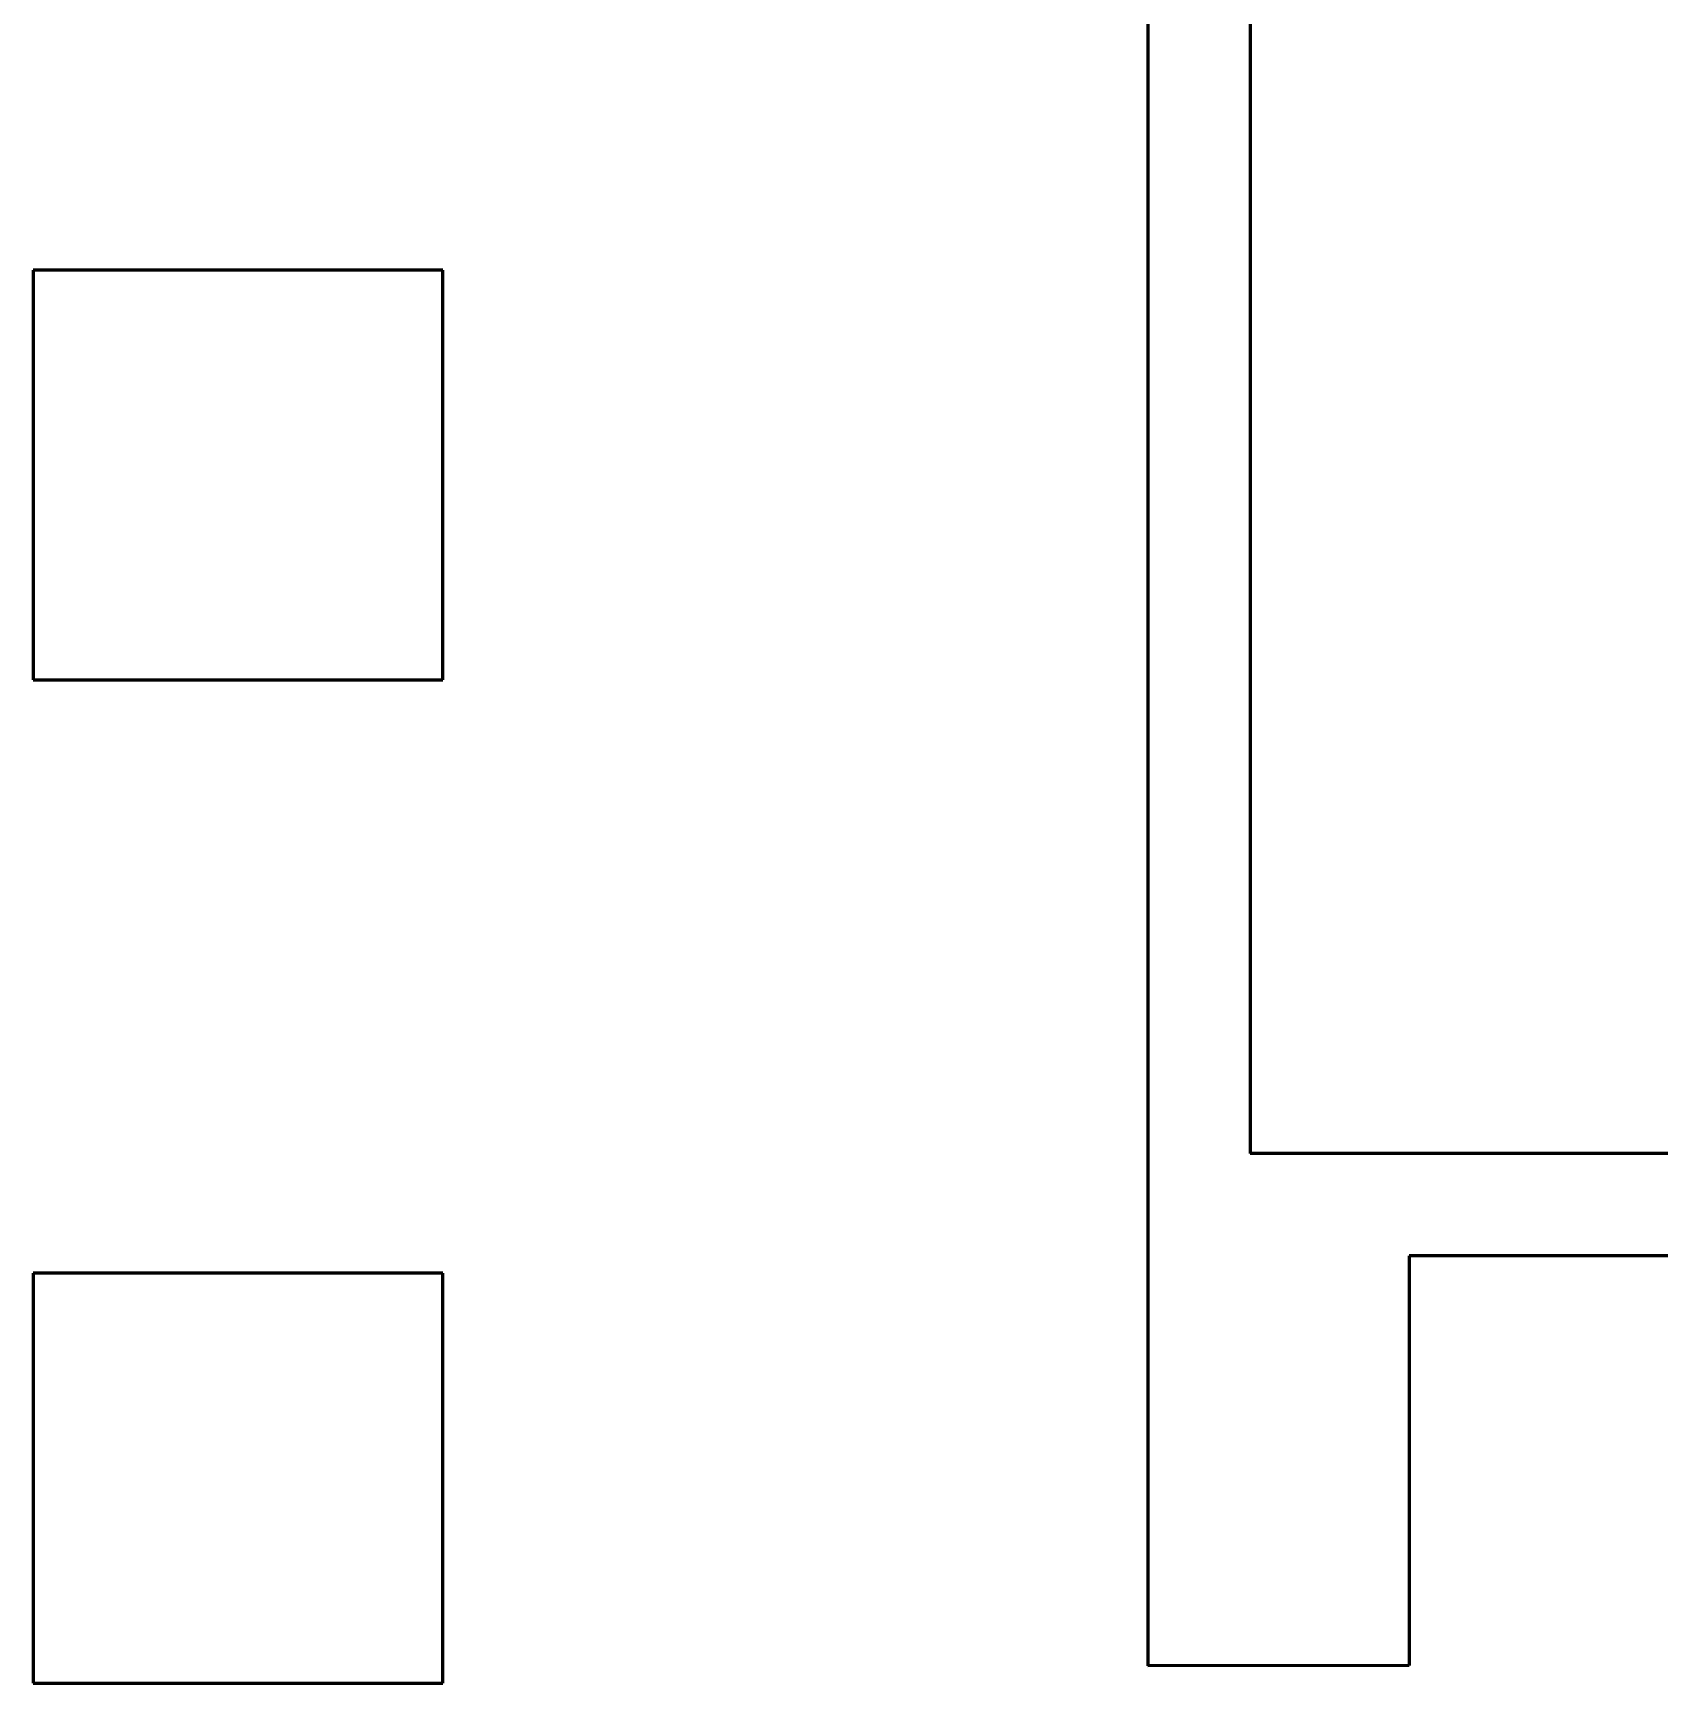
# Model space of a CAD drawing. Extents: x 0 to 297, y 0 to 292.
# Drawn here: x 168.66 to 176.59, y 100.27 to 108.32 of the extents above; entities that cross this region are included whole.
import ezdxf

# ---------------------------------------------------------------- set-up
doc = ezdxf.new("R2010")
doc.units = 0
doc.header["$MEASUREMENT"] = 0
doc.linetypes.add('K5LT_BASIC', pattern=[0])
doc.layers.add('Системный слой', color=7, linetype='Continuous')

# ---------------------------------------------------------------- blocks, each defined once
blk = doc.blocks.new('*U')
at = {"layer": 'Системный слой', "linetype": 'K5LT_BASIC', "lineweight": 60}
for p, q in [((170.6597, 107.1668), (168.6597, 107.1668)), ((168.6597, 107.1668), (168.6597, 105.1668)), ((170.6597, 105.1668), (170.6597, 107.1668)), ((168.6597, 105.1668), (170.6597, 105.1668)), ((170.6597, 102.272), (168.6597, 102.272)), ((168.6597, 102.272), (168.6597, 100.272)), ((170.6597, 100.272), (170.6597, 102.272)), ((168.6597, 100.272), (170.6597, 100.272))]:
    blk.add_line(p, q, dxfattribs=at)

msp = doc.modelspace()

# ---------------------------------------------------------------- linework, layer by layer
at = {"layer": 'Системный слой', "linetype": 'K5LT_BASIC', "lineweight": 60}
for p, q in [((174.0996, 113.6064), (174.0996, 108.1654)), ((174.0996, 113.6064), (174.0996, 102.1064)), ((174.6, 113.6064), (174.6, 102.8564)), ((174.0996, 108.1654), (174.0996, 100.3564)), ((182.0996, 102.8564), (174.6, 102.8564)), ((179.375, 102.3567), (175.375, 102.3567)), ((175.375, 102.3567), (175.375, 100.3567)), ((175.375, 100.3567), (174.0996, 100.3564))]:
    msp.add_line(p, q, dxfattribs=at)

# ---------------------------------------------------------------- block references
at = {"layer": 'Системный слой'}
msp.add_blockref('*U', (0, 0), dxfattribs=at)
msp.add_blockref('*U', (0, 0), dxfattribs=at)
msp.add_blockref('*U', (0, 0), dxfattribs=at)
msp.add_blockref('*U', (0, 0), dxfattribs=at)
msp.add_blockref('*U', (0, 0), dxfattribs=at)
msp.add_blockref('*U', (0, 0), dxfattribs=at)
msp.add_blockref('*U', (0, 0), dxfattribs=at)
msp.add_blockref('*U', (0, 0), dxfattribs=at)
msp.add_blockref('*U', (0, 0), dxfattribs=at)
msp.add_blockref('*U', (0, 0), dxfattribs=at)
msp.add_blockref('*U', (0, 0), dxfattribs=at)
msp.add_blockref('*U', (0, 0), dxfattribs=at)
msp.add_blockref('*U', (0, 0), dxfattribs=at)
msp.add_blockref('*U', (0, 0), dxfattribs=at)
msp.add_blockref('*U', (0, 0), dxfattribs=at)
msp.add_blockref('*U', (0, 0), dxfattribs=at)
msp.add_blockref('*U', (0, 0), dxfattribs=at)
msp.add_blockref('*U', (0, 0), dxfattribs=at)
msp.add_blockref('*U', (0, 0), dxfattribs=at)
msp.add_blockref('*U', (0, 0), dxfattribs=at)
msp.add_blockref('*U', (0, 0), dxfattribs=at)
msp.add_blockref('*U', (0, 0), dxfattribs=at)
msp.add_blockref('*U', (0, 0), dxfattribs=at)
msp.add_blockref('*U', (0, 0), dxfattribs=at)
msp.add_blockref('*U', (0, 0), dxfattribs=at)
msp.add_blockref('*U', (0, 0), dxfattribs=at)
msp.add_blockref('*U', (0, 0), dxfattribs=at)
msp.add_blockref('*U', (0, 0), dxfattribs=at)
msp.add_blockref('*U', (0, 0), dxfattribs=at)
msp.add_blockref('*U', (0, 0), dxfattribs=at)
msp.add_blockref('*U', (0, 0), dxfattribs=at)
msp.add_blockref('*U', (0, 0), dxfattribs=at)
msp.add_blockref('*U', (0, 0), dxfattribs=at)
msp.add_blockref('*U', (0, 0), dxfattribs=at)
msp.add_blockref('*U', (0, 0), dxfattribs=at)
msp.add_blockref('*U', (0, 0), dxfattribs=at)
msp.add_blockref('*U', (0, 0), dxfattribs=at)
msp.add_blockref('*U', (0, 0), dxfattribs=at)
msp.add_blockref('*U', (0, 0), dxfattribs=at)
msp.add_blockref('*U', (0, 0), dxfattribs=at)
msp.add_blockref('*U', (0, 0), dxfattribs=at)
msp.add_blockref('*U', (0, 0), dxfattribs=at)
msp.add_blockref('*U', (0, 0), dxfattribs=at)
msp.add_blockref('*U', (0, 0), dxfattribs=at)
msp.add_blockref('*U', (0, 0), dxfattribs=at)
msp.add_blockref('*U', (0, 0), dxfattribs=at)
msp.add_blockref('*U', (0, 0), dxfattribs=at)
msp.add_blockref('*U', (0, 0), dxfattribs=at)
msp.add_blockref('*U', (0, 0), dxfattribs=at)
msp.add_blockref('*U', (0, 0), dxfattribs=at)
msp.add_blockref('*U', (0, 0), dxfattribs=at)
msp.add_blockref('*U', (0, 0), dxfattribs=at)
msp.add_blockref('*U', (0, 0), dxfattribs=at)
msp.add_blockref('*U', (0, 0), dxfattribs=at)
msp.add_blockref('*U', (0, 0), dxfattribs=at)
msp.add_blockref('*U', (0, 0), dxfattribs=at)
msp.add_blockref('*U', (0, 0), dxfattribs=at)
msp.add_blockref('*U', (0, 0), dxfattribs=at)
msp.add_blockref('*U', (0, 0), dxfattribs=at)
msp.add_blockref('*U', (0, 0), dxfattribs=at)
msp.add_blockref('*U', (0, 0), dxfattribs=at)
msp.add_blockref('*U', (0, 0), dxfattribs=at)
msp.add_blockref('*U', (0, 0), dxfattribs=at)
msp.add_blockref('*U', (0, 0), dxfattribs=at)
msp.add_blockref('*U', (0, 0), dxfattribs=at)
msp.add_blockref('*U', (0, 0), dxfattribs=at)
msp.add_blockref('*U', (0, 0), dxfattribs=at)
msp.add_blockref('*U', (0, 0), dxfattribs=at)
msp.add_blockref('*U', (0, 0), dxfattribs=at)
msp.add_blockref('*U', (0, 0), dxfattribs=at)
msp.add_blockref('*U', (0, 0), dxfattribs=at)
msp.add_blockref('*U', (0, 0), dxfattribs=at)
msp.add_blockref('*U', (0, 0), dxfattribs=at)
msp.add_blockref('*U', (0, 0), dxfattribs=at)
msp.add_blockref('*U', (0, 0), dxfattribs=at)
msp.add_blockref('*U', (0, 0), dxfattribs=at)
msp.add_blockref('*U', (0, 0), dxfattribs=at)
msp.add_blockref('*U', (0, 0), dxfattribs=at)
msp.add_blockref('*U', (0, 0), dxfattribs=at)
msp.add_blockref('*U', (0, 0), dxfattribs=at)
msp.add_blockref('*U', (0, 0), dxfattribs=at)
msp.add_blockref('*U', (0, 0), dxfattribs=at)
msp.add_blockref('*U', (0, 0), dxfattribs=at)
msp.add_blockref('*U', (0, 0), dxfattribs=at)
msp.add_blockref('*U', (0, 0), dxfattribs=at)
msp.add_blockref('*U', (0, 0), dxfattribs=at)
msp.add_blockref('*U', (0, 0), dxfattribs=at)
msp.add_blockref('*U', (0, 0), dxfattribs=at)
msp.add_blockref('*U', (0, 0), dxfattribs=at)
msp.add_blockref('*U', (0, 0), dxfattribs=at)
msp.add_blockref('*U', (0, 0), dxfattribs=at)
msp.add_blockref('*U', (0, 0), dxfattribs=at)
msp.add_blockref('*U', (0, 0), dxfattribs=at)
msp.add_blockref('*U', (0, 0), dxfattribs=at)
msp.add_blockref('*U', (0, 0), dxfattribs=at)
msp.add_blockref('*U', (0, 0), dxfattribs=at)
msp.add_blockref('*U', (0, 0), dxfattribs=at)
msp.add_blockref('*U', (0, 0), dxfattribs=at)
msp.add_blockref('*U', (0, 0), dxfattribs=at)
msp.add_blockref('*U', (0, 0), dxfattribs=at)
msp.add_blockref('*U', (0, 0), dxfattribs=at)
msp.add_blockref('*U', (0, 0), dxfattribs=at)
msp.add_blockref('*U', (0, 0), dxfattribs=at)
msp.add_blockref('*U', (0, 0), dxfattribs=at)
msp.add_blockref('*U', (0, 0), dxfattribs=at)
msp.add_blockref('*U', (0, 0), dxfattribs=at)
msp.add_blockref('*U', (0, 0), dxfattribs=at)
msp.add_blockref('*U', (0, 0), dxfattribs=at)
msp.add_blockref('*U', (0, 0), dxfattribs=at)
msp.add_blockref('*U', (0, 0), dxfattribs=at)
msp.add_blockref('*U', (0, 0), dxfattribs=at)
msp.add_blockref('*U', (0, 0), dxfattribs=at)
msp.add_blockref('*U', (0, 0), dxfattribs=at)
msp.add_blockref('*U', (0, 0), dxfattribs=at)
msp.add_blockref('*U', (0, 0), dxfattribs=at)
msp.add_blockref('*U', (0, 0), dxfattribs=at)
msp.add_blockref('*U', (0, 0), dxfattribs=at)
msp.add_blockref('*U', (0, 0), dxfattribs=at)
msp.add_blockref('*U', (0, 0), dxfattribs=at)
msp.add_blockref('*U', (0, 0), dxfattribs=at)
msp.add_blockref('*U', (0, 0), dxfattribs=at)
msp.add_blockref('*U', (0, 0), dxfattribs=at)
msp.add_blockref('*U', (0, 0), dxfattribs=at)
msp.add_blockref('*U', (0, 0), dxfattribs=at)
msp.add_blockref('*U', (0, 0), dxfattribs=at)
msp.add_blockref('*U', (0, 0), dxfattribs=at)
msp.add_blockref('*U', (0, 0), dxfattribs=at)
msp.add_blockref('*U', (0, 0), dxfattribs=at)
msp.add_blockref('*U', (0, 0), dxfattribs=at)
msp.add_blockref('*U', (0, 0), dxfattribs=at)
msp.add_blockref('*U', (0, 0), dxfattribs=at)
msp.add_blockref('*U', (0, 0), dxfattribs=at)
msp.add_blockref('*U', (0, 0), dxfattribs=at)
msp.add_blockref('*U', (0, 0), dxfattribs=at)
msp.add_blockref('*U', (0, 0), dxfattribs=at)
msp.add_blockref('*U', (0, 0), dxfattribs=at)
msp.add_blockref('*U', (0, 0), dxfattribs=at)
msp.add_blockref('*U', (0, 0), dxfattribs=at)
msp.add_blockref('*U', (0, 0), dxfattribs=at)
msp.add_blockref('*U', (0, 0), dxfattribs=at)
msp.add_blockref('*U', (0, 0), dxfattribs=at)
msp.add_blockref('*U', (0, 0), dxfattribs=at)
msp.add_blockref('*U', (0, 0), dxfattribs=at)
msp.add_blockref('*U', (0, 0), dxfattribs=at)
msp.add_blockref('*U', (0, 0), dxfattribs=at)
msp.add_blockref('*U', (0, 0), dxfattribs=at)
msp.add_blockref('*U', (0, 0), dxfattribs=at)
msp.add_blockref('*U', (0, 0), dxfattribs=at)
msp.add_blockref('*U', (0, 0), dxfattribs=at)
msp.add_blockref('*U', (0, 0), dxfattribs=at)
msp.add_blockref('*U', (0, 0), dxfattribs=at)
msp.add_blockref('*U', (0, 0), dxfattribs=at)
msp.add_blockref('*U', (0, 0), dxfattribs=at)
msp.add_blockref('*U', (0, 0), dxfattribs=at)
msp.add_blockref('*U', (0, 0), dxfattribs=at)
msp.add_blockref('*U', (0, 0), dxfattribs=at)
msp.add_blockref('*U', (0, 0), dxfattribs=at)
msp.add_blockref('*U', (0, 0), dxfattribs=at)
msp.add_blockref('*U', (0, 0), dxfattribs=at)
msp.add_blockref('*U', (0, 0), dxfattribs=at)
msp.add_blockref('*U', (0, 0), dxfattribs=at)
msp.add_blockref('*U', (0, 0), dxfattribs=at)
msp.add_blockref('*U', (0, 0), dxfattribs=at)
msp.add_blockref('*U', (0, 0), dxfattribs=at)
msp.add_blockref('*U', (0, 0), dxfattribs=at)
msp.add_blockref('*U', (0, 0), dxfattribs=at)
msp.add_blockref('*U', (0, 0), dxfattribs=at)
msp.add_blockref('*U', (0, 0), dxfattribs=at)
msp.add_blockref('*U', (0, 0), dxfattribs=at)
msp.add_blockref('*U', (0, 0), dxfattribs=at)
msp.add_blockref('*U', (0, 0), dxfattribs=at)
msp.add_blockref('*U', (0, 0), dxfattribs=at)
msp.add_blockref('*U', (0, 0), dxfattribs=at)
msp.add_blockref('*U', (0, 0), dxfattribs=at)
msp.add_blockref('*U', (0, 0), dxfattribs=at)
msp.add_blockref('*U', (0, 0), dxfattribs=at)
msp.add_blockref('*U', (0, 0), dxfattribs=at)
msp.add_blockref('*U', (0, 0), dxfattribs=at)
msp.add_blockref('*U', (0, 0), dxfattribs=at)
msp.add_blockref('*U', (0, 0), dxfattribs=at)
msp.add_blockref('*U', (0, 0), dxfattribs=at)
msp.add_blockref('*U', (0, 0), dxfattribs=at)
msp.add_blockref('*U', (0, 0), dxfattribs=at)
msp.add_blockref('*U', (0, 0), dxfattribs=at)
msp.add_blockref('*U', (0, 0), dxfattribs=at)
msp.add_blockref('*U', (0, 0), dxfattribs=at)
msp.add_blockref('*U', (0, 0), dxfattribs=at)
msp.add_blockref('*U', (0, 0), dxfattribs=at)
msp.add_blockref('*U', (0, 0), dxfattribs=at)
msp.add_blockref('*U', (0, 0), dxfattribs=at)
msp.add_blockref('*U', (0, 0), dxfattribs=at)
msp.add_blockref('*U', (0, 0), dxfattribs=at)
msp.add_blockref('*U', (0, 0), dxfattribs=at)
msp.add_blockref('*U', (0, 0), dxfattribs=at)
msp.add_blockref('*U', (0, 0), dxfattribs=at)
msp.add_blockref('*U', (0, 0), dxfattribs=at)
msp.add_blockref('*U', (0, 0), dxfattribs=at)
msp.add_blockref('*U', (0, 0), dxfattribs=at)
msp.add_blockref('*U', (0, 0), dxfattribs=at)
msp.add_blockref('*U', (0, 0), dxfattribs=at)
msp.add_blockref('*U', (0, 0), dxfattribs=at)
msp.add_blockref('*U', (0, 0), dxfattribs=at)
msp.add_blockref('*U', (0, 0), dxfattribs=at)
msp.add_blockref('*U', (0, 0), dxfattribs=at)
msp.add_blockref('*U', (0, 0), dxfattribs=at)
msp.add_blockref('*U', (0, 0), dxfattribs=at)
msp.add_blockref('*U', (0, 0), dxfattribs=at)
msp.add_blockref('*U', (0, 0), dxfattribs=at)
msp.add_blockref('*U', (0, 0), dxfattribs=at)
msp.add_blockref('*U', (0, 0), dxfattribs=at)
msp.add_blockref('*U', (0, 0), dxfattribs=at)
msp.add_blockref('*U', (0, 0), dxfattribs=at)
msp.add_blockref('*U', (0, 0), dxfattribs=at)
msp.add_blockref('*U', (0, 0), dxfattribs=at)
msp.add_blockref('*U', (0, 0), dxfattribs=at)
msp.add_blockref('*U', (0, 0), dxfattribs=at)
msp.add_blockref('*U', (0, 0), dxfattribs=at)
msp.add_blockref('*U', (0, 0), dxfattribs=at)
msp.add_blockref('*U', (0, 0), dxfattribs=at)
msp.add_blockref('*U', (0, 0), dxfattribs=at)
msp.add_blockref('*U', (0, 0), dxfattribs=at)
msp.add_blockref('*U', (0, 0), dxfattribs=at)
msp.add_blockref('*U', (0, 0), dxfattribs=at)
msp.add_blockref('*U', (0, 0), dxfattribs=at)
msp.add_blockref('*U', (0, 0), dxfattribs=at)
msp.add_blockref('*U', (0, 0), dxfattribs=at)
msp.add_blockref('*U', (0, 0), dxfattribs=at)
msp.add_blockref('*U', (0, 0), dxfattribs=at)
msp.add_blockref('*U', (0, 0), dxfattribs=at)
msp.add_blockref('*U', (0, 0), dxfattribs=at)
msp.add_blockref('*U', (0, 0), dxfattribs=at)
msp.add_blockref('*U', (0, 0), dxfattribs=at)
msp.add_blockref('*U', (0, 0), dxfattribs=at)
msp.add_blockref('*U', (0, 0), dxfattribs=at)
msp.add_blockref('*U', (0, 0), dxfattribs=at)
msp.add_blockref('*U', (0, 0), dxfattribs=at)
msp.add_blockref('*U', (0, 0), dxfattribs=at)
msp.add_blockref('*U', (0, 0), dxfattribs=at)
msp.add_blockref('*U', (0, 0), dxfattribs=at)
msp.add_blockref('*U', (0, 0), dxfattribs=at)
msp.add_blockref('*U', (0, 0), dxfattribs=at)
msp.add_blockref('*U', (0, 0), dxfattribs=at)
msp.add_blockref('*U', (0, 0), dxfattribs=at)
msp.add_blockref('*U', (0, 0), dxfattribs=at)
msp.add_blockref('*U', (0, 0), dxfattribs=at)
msp.add_blockref('*U', (0, 0), dxfattribs=at)
msp.add_blockref('*U', (0, 0), dxfattribs=at)
msp.add_blockref('*U', (0, 0), dxfattribs=at)
msp.add_blockref('*U', (0, 0), dxfattribs=at)
msp.add_blockref('*U', (0, 0), dxfattribs=at)
msp.add_blockref('*U', (0, 0), dxfattribs=at)
msp.add_blockref('*U', (0, 0), dxfattribs=at)
msp.add_blockref('*U', (0, 0), dxfattribs=at)
msp.add_blockref('*U', (0, 0), dxfattribs=at)
msp.add_blockref('*U', (0, 0), dxfattribs=at)
msp.add_blockref('*U', (0, 0), dxfattribs=at)
msp.add_blockref('*U', (0, 0), dxfattribs=at)
msp.add_blockref('*U', (0, 0), dxfattribs=at)
msp.add_blockref('*U', (0, 0), dxfattribs=at)
msp.add_blockref('*U', (0, 0), dxfattribs=at)
msp.add_blockref('*U', (0, 0), dxfattribs=at)
msp.add_blockref('*U', (0, 0), dxfattribs=at)
msp.add_blockref('*U', (0, 0), dxfattribs=at)
msp.add_blockref('*U', (0, 0), dxfattribs=at)
msp.add_blockref('*U', (0, 0), dxfattribs=at)
msp.add_blockref('*U', (0, 0), dxfattribs=at)
msp.add_blockref('*U', (0, 0), dxfattribs=at)
msp.add_blockref('*U', (0, 0), dxfattribs=at)
msp.add_blockref('*U', (0, 0), dxfattribs=at)
msp.add_blockref('*U', (0, 0), dxfattribs=at)
msp.add_blockref('*U', (0, 0), dxfattribs=at)
msp.add_blockref('*U', (0, 0), dxfattribs=at)
msp.add_blockref('*U', (0, 0), dxfattribs=at)
msp.add_blockref('*U', (0, 0), dxfattribs=at)
msp.add_blockref('*U', (0, 0), dxfattribs=at)
msp.add_blockref('*U', (0, 0), dxfattribs=at)
msp.add_blockref('*U', (0, 0), dxfattribs=at)
msp.add_blockref('*U', (0, 0), dxfattribs=at)
msp.add_blockref('*U', (0, 0), dxfattribs=at)
msp.add_blockref('*U', (0, 0), dxfattribs=at)
msp.add_blockref('*U', (0, 0), dxfattribs=at)
msp.add_blockref('*U', (0, 0), dxfattribs=at)
msp.add_blockref('*U', (0, 0), dxfattribs=at)
msp.add_blockref('*U', (0, 0), dxfattribs=at)
msp.add_blockref('*U', (0, 0), dxfattribs=at)
msp.add_blockref('*U', (0, 0), dxfattribs=at)
msp.add_blockref('*U', (0, 0), dxfattribs=at)
msp.add_blockref('*U', (0, 0), dxfattribs=at)
msp.add_blockref('*U', (0, 0), dxfattribs=at)
msp.add_blockref('*U', (0, 0), dxfattribs=at)
msp.add_blockref('*U', (0, 0), dxfattribs=at)
msp.add_blockref('*U', (0, 0), dxfattribs=at)
msp.add_blockref('*U', (0, 0), dxfattribs=at)
msp.add_blockref('*U', (0, 0), dxfattribs=at)
msp.add_blockref('*U', (0, 0), dxfattribs=at)
msp.add_blockref('*U', (0, 0), dxfattribs=at)
msp.add_blockref('*U', (0, 0), dxfattribs=at)
msp.add_blockref('*U', (0, 0), dxfattribs=at)
msp.add_blockref('*U', (0, 0), dxfattribs=at)
msp.add_blockref('*U', (0, 0), dxfattribs=at)
msp.add_blockref('*U', (0, 0), dxfattribs=at)
msp.add_blockref('*U', (0, 0), dxfattribs=at)
msp.add_blockref('*U', (0, 0), dxfattribs=at)
msp.add_blockref('*U', (0, 0), dxfattribs=at)
msp.add_blockref('*U', (0, 0), dxfattribs=at)

doc.saveas('drawing.dxf')
